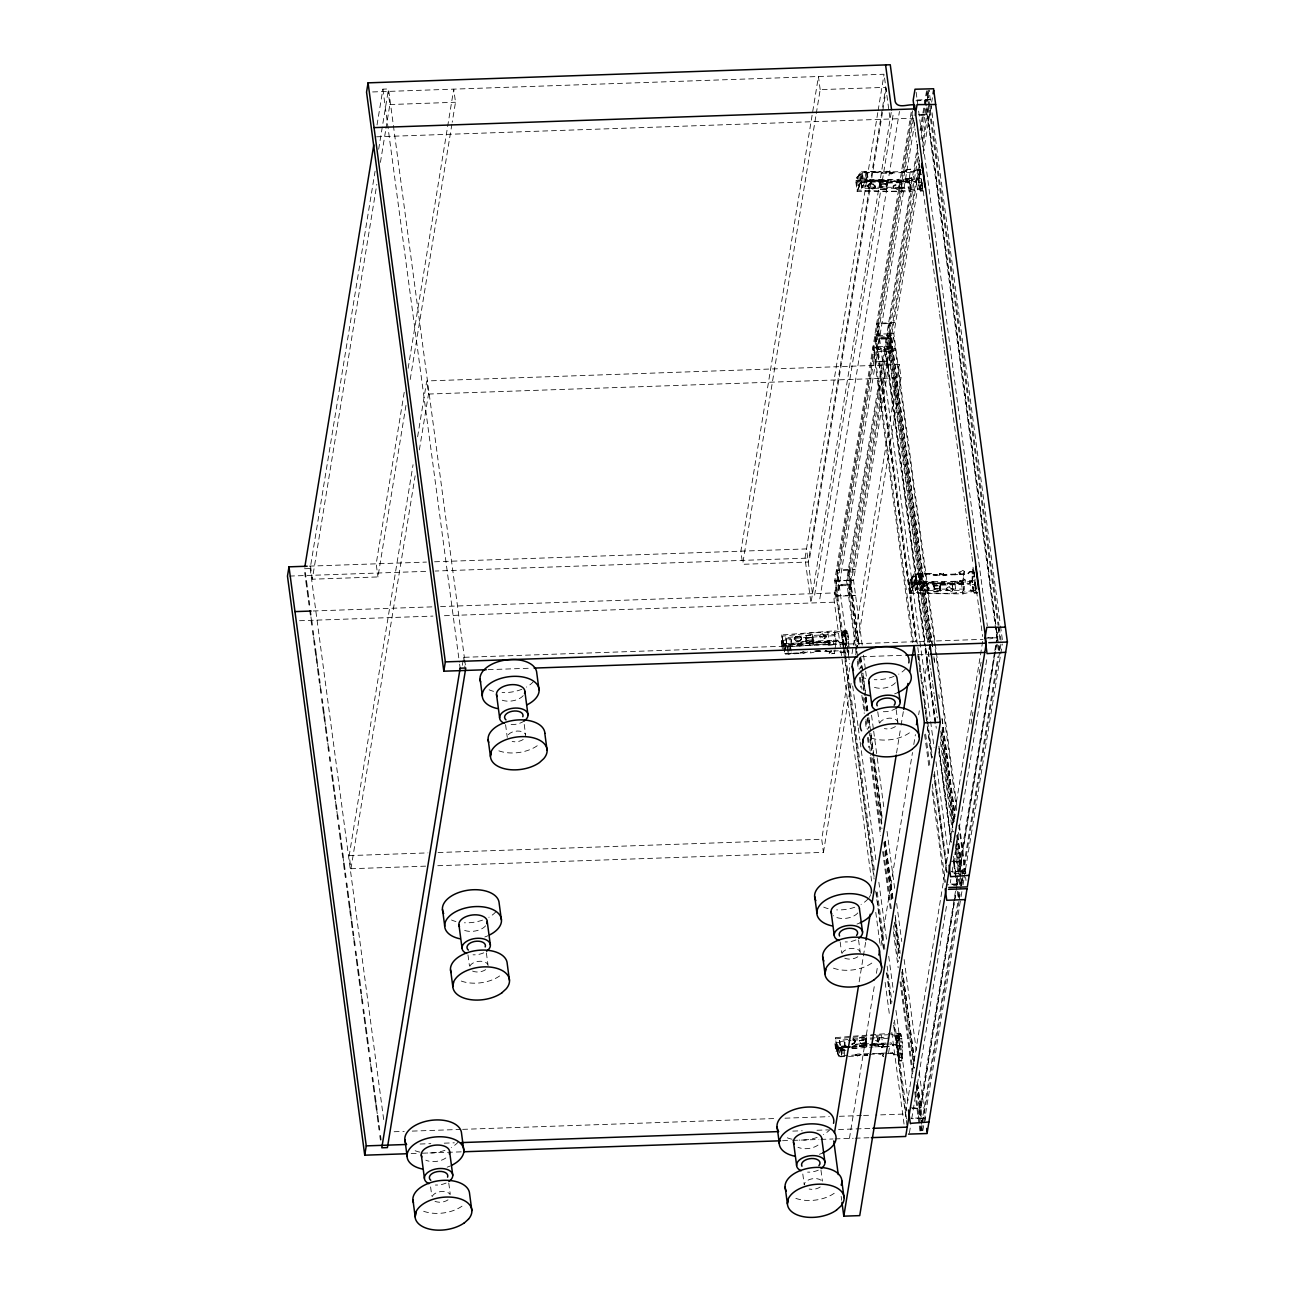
<?xml version="1.0" encoding="UTF-8"?>
<svg xmlns="http://www.w3.org/2000/svg" width="1295" height="1295" viewBox="0 0 1295 1295"><rect width="100%" height="100%" fill="white"/><g stroke="black" fill="none" stroke-linecap="round" stroke-linejoin="round"><path stroke-width="0.75" stroke-dasharray="5 3.75" d="M856.853 177.269L863.49 172.025L867.213 172.364L866.404 178.046L867.472 185.994L858.148 185.752L856.853 177.269L857.808 178.354M857.905 185.201L859.945 184.262C861.191 179.131 872.911 176.573 867.472 185.994M910.514 579.383L917.151 574.138L920.874 574.478L920.065 580.16L921.117 588.108L911.793 587.865L910.514 579.383L911.47 580.468M911.567 587.315L913.59 586.376C914.853 581.245 926.572 578.687 921.117 588.108M923.286 190.964L920.518 191.061L918.932 185.881L919.175 163.559M902.388 1049.743L901.741 1060.945L898.973 1061.042L899.556 1042.07L898.746 1036.081L897.03 1033.815L895.897 1038.056L898.681 1037.959L899.798 1033.718L900.98 1034.203L902.146 1042.572M974.164 593.175L977.531 592.802L974.164 593.175L973.047 590.633L971.978 576.809L972.82 565.672M848.468 653.991L848.694 650.673M848.63 654.72L848.872 651.094L846.104 651.191L845.473 657.86M902.291 1053.353L901.611 1059.957M846.8 630.746L843.433 631.134L842.3 635.376L845.068 635.278L846.8 630.746L848.371 635.942L848.792 647.047M845.214 636.266L846.784 632.073L848.549 639.876M898.811 1038.962L900.397 1034.77L901.838 1039.513M974.763 592.9L975.896 588.658L975.054 582.459L973.613 591.297L963.011 593.887L910.773 593.434L909.365 582.847L913.962 574.025L928.968 573.507L932.74 574.834L967.77 573.62L969.631 571.484L974.018 571.856L969.728 572.147L967.851 574.284L932.821 575.498L928.968 573.507M377.039 124.968L382.899 89.145L388.516 88.95L464.436 657.973M383.676 1119.544L310.169 568.554L375.081 171.183M378.658 149.249L388.516 88.95M405.966 405.416L377.946 576.939L312.322 579.205L376.829 184.311M380.422 162.377L385.635 130.471M385.959 128.464L389.86 104.539L388.111 91.411M404.218 392.288L376.197 563.811L377.946 576.939M408.119 368.363L453.736 89.145L455.5 102.256L452.23 122.199M410.207 379.484L451.906 124.207M425.666 866.145L350.945 868.735L349.197 855.606L413.056 464.695M417.621 436.771L426.751 380.94L899.248 364.559L901.012 377.687L856.691 648.924M350.945 868.735L415.145 475.832M419.37 449.899L428.499 394.052L426.751 380.94M462.315 665.306L463.626 657.326L983.002 639.341M816.271 113.555L820.188 89.63L885.812 87.348L808.258 562.03L742.634 564.312L815.947 115.563M791.115 651.045L790.322 645.088L791.213 639.584L781.711 640.475L782.326 649.103M877.783 112.649L804.988 558.226L810.961 603.001L891.672 109.686M878.107 110.658L883.951 74.851M794.126 639.002L795.697 636.492L799.468 636.088L801.67 638.208L800.1 640.685L796.312 641.106L794.126 639.002L795.745 636.201L799.484 636.072L801.654 638.305L801.184 640.539L796.231 641.689L795.616 637.027L799.387 636.606L801.589 638.71L799.339 636.946L795.065 637.528M867.763 186.901L868.152 185.153L871.163 183.939L875.21 186.755L873.057 184.376L871.146 184.1L868.087 185.557L868.443 188.212L871.859 189.442L874.886 188.066L874.692 184.457L871.292 183.226L868.913 184.1L869.414 187.856L871.972 188.746L874.967 187.548M882.478 112.487L809.683 558.064L435.055 571.046M882.801 110.496L886.379 88.627M805.587 638.338L812.111 637.399L812.726 643.275L806.299 643.631L805.587 638.338L812.111 637.399M806.04 635.586L812.564 634.582L813.179 640.491L806.753 640.879L806.04 635.586L812.564 634.582M880.26 189.572L886.719 188.973L886.023 183.68L879.645 183.744L880.26 189.572L886.622 189.588L886.023 183.68M886.476 180.895L887.091 186.771L880.713 186.868L880.098 180.992L886.476 180.895L887.188 186.189L880.81 186.286M806.299 643.631L812.823 642.692M806.753 640.879L806.137 635.036M814.62 595.117L893.599 111.758M886.233 171.296L886.12 173.141L886.233 171.296L889.924 171.183L889.73 173.595C892.417 175.392 893.469 170.924 892.967 173.481M813.05 644.23L813.244 641.818L813.05 644.23L809.359 644.36L809.456 642.53L802.431 644.101L787.166 644.635L802.528 644.764L809.456 642.53M887.269 181.737L887.383 179.908L891.073 179.778L887.463 180.572L887.269 181.737L880.697 180.636L865.416 181.154L861.677 188.309L910.239 188.228L911.745 177.787L906.241 178.516L911.842 178.451M814.118 652.178L810.508 652.955L810.686 651.79M819.816 598.824L899.442 111.467M889.73 173.595L889.924 171.183M891.073 179.778L890.879 182.19L894.117 180.831L907.649 180.361L909.349 191.773L857.112 191.32L855.704 180.733L860.301 171.911L879.451 171.361L882.915 172.575L864.267 172.559L860.835 179.131M816.4 642.288L830.014 642.482L816.481 642.951M892.919 187.694L893.34 185.638L895.978 184.424L898.94 185.525L899.394 187.467L898.034 189.539L894.796 189.653L893.194 186.529L895.849 185.266L899.394 187.467L910.239 186.966L911.745 177.787M819.751 636.897L820.172 634.841L822.811 633.579L825.773 634.647L825.951 637.771L823.296 639.066L820.334 638.047L819.897 636.007L823.442 638.208L826.08 636.962M894.117 180.831L894.019 181.429M911.227 112.212L874.951 334.207L916.002 641.867M826.356 635.78L826.226 636.59L822.681 634.437L820.026 635.732M874.319 870.03L835.744 581.002L875.598 337.089L886.379 336.716L927.074 641.77M912.57 110.803L876.051 334.353L927.43 719.502M912.862 114.964L833.883 598.339L872.053 884.339M913.363 118.832L834.401 602.191L441.028 615.821M858.957 644.942L850.944 584.854L887.577 361.499L874.934 362.131L876.764 351.269L895.266 350.605L889.276 351.35L887.561 361.71L925.326 646.14M905.302 170.681L906.662 170.81L906.581 172.429M827.991 644.408L828.832 645.331L833.3 644.797L827.991 644.408L829.852 643.437L829.917 641.818M875.841 360.852L839.209 585.032L849.73 663.914M914.739 122.717L879.515 338.383L930.377 719.648M829.852 643.437L830.014 642.482M875.938 361.629L877.557 351.754L888.338 351.382L886.719 361.256L875.744 361.402M831.001 652.033L831.066 650.414L831.001 652.033L829.124 653.068L834.449 653.408L830.111 653.926L829.14 653.02M906.451 179.293L907.795 179.422L907.73 181.025L894.214 181.494M910.239 186.966L909.187 179.034L910.595 169.192L905.092 169.904L910.595 169.192M833.3 644.797L834.822 634.372L804.875 635.796L785.741 637.658L787.182 647.71L782.633 639.892L783.685 647.824M834.967 649.07L835.874 643.55M834.449 653.408L834.967 650.284M855.169 645.363L846.525 580.629L886.379 336.716M917.815 144.295L886.832 333.98L928.062 643.032M920.097 130.358L926.67 90.067L998.105 625.404M856.643 649.345L847.464 580.597L887.318 336.684L893.404 336.473L853.567 580.387L862.195 645.12M917.783 150.236L887.771 333.948L929.001 643M921.036 130.326L927.608 90.019L999.044 625.372M918.009 157.407L889.163 333.9L930.263 641.899M920.923 139.552L926.751 103.859M927.074 101.884L929.017 89.97L1000.274 623.996M886.622 360.479L849.989 584.66L858.116 645.509M919.353 160.175L890.296 338.011L931.008 643.178M922.607 140.265L926.912 113.83L996.859 638.047L989.59 638.84M928.305 106.708L927.026 114.591L918.042 114.899M919.547 164.918L891.235 338.205L932.659 648.617M922.623 146.902L929.292 106.417M909.349 191.773L919.968 189.183L918.543 178.597L920 169.758M807.578 651.903L803.677 653.376L784.883 654.137L781.711 634.955L834.692 630.843L844.567 632.721L843.126 641.575L844.437 648.617M918.738 178.678L920.146 170.017L916.067 170.034L914.205 172.17L879.175 173.384L875.404 172.057L860.398 172.575L856.092 180.831L857.322 190.09C878.156 190.462 899.75 193.424 919.968 187.937L921.376 179.277M956.746 805.004L893.858 333.738L920.745 169.143M923.222 154.008L932.416 97.74M845.797 643.243L844.389 651.903L840.277 652.162L839.079 650.139M919.968 189.183L921.409 180.345M845.117 648.617L845.991 643.307L844.567 632.721M437.775 865.724L823.458 852.369L821.71 839.241L849.73 667.718M852.013 653.765L899.248 364.559M823.458 852.369L851.479 680.846M855.72 654.914L856.367 650.932M846.444 1045.907L837.072 1046.231C834.854 1050.892 839.435 1059.537 844.842 1055.911L843.919 1047.768L844.826 1042.281L836.23 1042.572L834.87 1043.851L836.635 1044.563M921.425 589.015L921.813 587.266L924.824 586.052L928.191 587.509L928.547 590.18L925.504 591.556L922.105 590.326L921.749 587.671L924.792 586.214L928.871 588.756M859.168 981.82L865.675 942.032M896.545 753.059L900.77 727.207M901.093 725.216L903.376 711.295M928.936 588.351L926.848 585.631L922.574 586.214L926.799 585.955L928.936 588.351L927.414 590.585L923.723 590.423L928.693 589.225M855.25 1041.002L853.081 1038.752L855.25 1041.002L854.781 1043.22L851.738 1044.677M933.306 585.858L939.668 585.793L933.306 585.858L933.922 591.685L936.334 591.783L940.283 591.702L939.668 585.793M933.663 583.689L940.121 583.009L940.737 588.885L934.359 588.982L933.663 583.689L940.121 583.009M859.297 1040.452L865.707 1040.095L859.297 1040.452L859.896 1046.328L866.323 1045.971L865.707 1040.095M859.734 1037.732L866.177 1037.279L859.734 1037.732L860.349 1043.56L866.873 1042.572L860.349 1043.56M859.896 1046.328L866.42 1045.389M933.922 591.685L940.38 591.087M934.359 588.982L933.744 583.106M939.879 573.41L939.781 575.255L939.879 573.41L943.586 573.28L943.375 575.708L946.71 575.012M866.663 1046.91L866.857 1044.498L866.663 1046.91L862.956 1047.04L863.053 1045.211L852.223 1046.927M862.956 1047.04L863.053 1045.211M849.439 1138.402L874.789 983.245M876.407 973.306L877.702 965.342M880.956 945.463L912.489 752.508M913.784 744.544L915.403 734.605M918.657 714.71L919.304 710.728M922.558 690.85L928.725 653.052M959.886 580.613L961.537 582.183C957.134 581.682 962.832 576.89 965.406 579.901L963.885 590.326L915.338 590.423L919.061 583.268L934.342 582.734L940.931 583.851L941.028 582.022L944.719 581.892L944.524 584.304L944.719 581.892M867.796 1055.522L864.105 1055.652L864.299 1054.486M943.586 573.28L943.375 575.708M946.564 589.808L947.001 587.752L949.64 586.538L952.586 587.639L952.764 590.763L950.109 592.009L947.163 590.957L946.71 588.917L950.255 591.167L952.893 589.953M947.778 582.944L947.762 584.191L947.778 582.944L961.295 582.475L961.457 581.52M953.169 588.788L953.039 589.581L949.494 587.38L946.855 588.642M876.424 1036.275L879.37 1037.327L879.839 1039.27L876.278 1037.117M960.307 572.924L960.243 574.543L960.307 572.924C955.937 572.341 962.622 568.991 964.257 571.305L962.832 581.147L963.885 590.326M885.375 1047.007L881.604 1047.105L883.449 1046.117L883.53 1044.498L869.997 1044.968M883.449 1046.117L883.53 1044.498M961.537 582.183L961.392 583.139L944.444 583.64M964.257 571.305L962.654 581.066L963.901 589.079L915.549 589.193L913.703 576.194M888.564 1052.965L889.39 1047.979M973.613 591.297L972.205 580.71L973.646 571.872M888.289 1033.539L898.18 1035.417L896.723 1044.256L898.503 1054.842L893.955 1055.506L892.676 1052.819L857.646 1054.033L853.405 1055.635L867.472 1054.357M972.383 580.791L973.808 572.131L973.031 567.21M875.728 1035.32L887.917 1034.754L898.163 1036.664L896.755 1045.324L892.644 1045.583L891.348 1042.896L856.319 1044.11L852.175 1046.376L856.416 1044.774L885.408 1043.77M975.038 581.39L973.63 590.051C953.411 595.538 931.801 592.576 910.984 592.203L909.737 582.928L913.962 574.025M898.973 1061.042L898.147 1054.842L899.41 1045.923L898.163 1036.664M982.678 641.333L905.464 1114.008L875.598 1115.044M970.991 724.002L971.962 718.013M972.286 716.022L972.933 712.04M979.117 674.193L980.088 668.22M980.428 666.229L981.076 662.247M909.398 1133.028L910.822 1124.351M911.761 1118.621L946.58 905.496M950.271 882.899L950.838 879.434M952.052 871.972L987.195 656.856M955.5 891.235L918.22 1117.99L911.032 1118.232M994.495 652.534L958.527 871.325L951.339 871.584M994.819 650.543L996.454 640.588M920.874 1107.808L955.823 892.417M956.147 890.426L957.118 884.453L953.379 856.416M961.165 861.143L995.143 651.741M995.466 649.75L997.425 637.804L927.851 114.964L917.151 115.482M954.366 902.453L919.159 1117.957L925.18 1118.184L912.117 1118.734M954.69 900.462L956.001 892.498M958.17 879.192L957.329 884.598M995.321 651.822L959.466 871.292L965.487 871.519M995.645 649.815L999.028 629.095M921.312 1125.711L920.178 1132.656L919.207 1125.323M957.685 903.133L921.878 1122.231L916.358 1082.086M958.624 897.419L959.466 892.206M960.485 885.99L961.618 879.046M962.509 873.591L997.976 656.484M998.914 650.754L1000.339 642.077M922.25 1125.679L921.117 1132.623L920.146 1125.29M922.817 1122.198L958.947 901.11M959.271 899.119L960.404 892.174M963.124 875.549L961.424 885.958L955.985 845.263M963.448 873.558L1000.986 643.777M922.849 1130.584L960.76 898.568M961.084 896.593L962.379 888.661M963.804 879.969L962.832 885.909L961.489 875.922M964.127 877.978L1000.404 655.885M1000.727 653.894L1002.346 643.987M851.09 584.773L838.512 585.324L836.473 569.897L855.169 569.314L849.164 570.188L859.119 645.039M801.589 638.71L800.002 641.235L795.567 641.284M855.267 1040.889L854.862 1042.799L851.77 1044.482M875.371 185.768L874.902 188.002L871.875 189.28L867.844 186.464M899.523 186.674L896.593 189.054L893.064 186.804M929.017 587.881L928.547 590.099L925.536 591.394L921.49 588.577M879.969 1038.477L878.479 1041.358L875.242 1041.52M845.878 1050.229L840.779 1050.391L836.23 1042.572L837.703 1052.495L835.922 1051.783L837.282 1050.52M960.404 573.588C956.034 573.005 962.703 569.654 964.338 571.969M959.983 581.277L965.406 579.901M861.677 188.309L860.447 179.05L864.267 172.559M857.322 190.09L861.628 181.834L876.634 181.316L880.406 182.644L915.435 181.429L917.313 179.309L921.295 179.163M857.112 191.32L861.628 181.834M879.192 179.584L898.325 179.406L899.377 187.354L861.903 187.079L865.335 180.491L880.6 179.973L887.188 181.073M915.338 590.423L914.108 581.164L917.831 574.009L933.112 573.475L936.657 575.352L933.193 574.138L914.043 574.689M914.497 581.245L917.831 574.009M910.984 592.203L915.274 583.948L930.296 583.43L934.051 584.757L969.097 583.543L970.959 581.406L974.941 581.277M910.773 593.434L915.274 583.948M915.549 589.193L918.981 582.604L934.262 582.086L940.931 583.851M783.475 644.052L787.57 646.189L790.322 645.088M791.374 653.02L788.784 654.153L784.673 652.227M843.919 1047.768L841.167 1048.869L837.088 1046.748M882.721 1055.749L883.319 1054.098L882.785 1056.267L883.724 1056.623L882.785 1056.267M997.636 637.69L985.139 638.225M957.329 884.339L946.596 884.825M875.404 172.057L914.108 171.507L915.986 169.37L919.968 169.24M861.709 182.498L876.731 181.98L880.487 183.307L915.533 182.093L917.394 179.956L921.376 179.827M915.371 584.612L930.377 584.094L934.148 585.421L969.178 584.207L971.056 582.07L975.038 581.941M781.711 634.955L783.459 643.55L798.481 643.032L802.722 641.43L837.752 640.216L838.95 642.239L843.498 641.559M815.818 651.612L839.16 650.802L840.358 652.826L844.907 652.146L845.36 658.362M897.095 1044.256L892.546 1044.919L891.348 1042.896M801.346 639.584L798.27 641.106L794.191 638.564M965.471 871.551L952.424 872.085M829.771 642.773L828.347 643L828.088 645.072M830.921 651.369L829.496 651.595L829.172 653.587M883.368 1045.454L881.49 1046.489L881.685 1047.768L882.478 1047.364M875.048 187.111L871.988 188.568L869.414 187.856M879.694 1039.642L875.371 1040.646M790.177 645.282L790.97 651.239M868.913 184.1L873.138 183.858L875.29 186.237M828.331 651.482L825.174 650.624L828.331 651.482L828.751 650.495M873.898 1045.502L883.611 1045.162M881.846 1053.499L880.114 1054.227L878.771 1053.304L881.927 1054.162M920.518 191.061L922.153 187.208L921.813 183.437M798.562 643.696L802.819 642.093L837.849 640.879L839.031 642.903L843.013 642.757L844.567 633.967C824.089 629.726 802.657 634.55 781.921 636.169L783.556 644.214L798.481 643.032M784.786 653.473L799.808 652.955L804.049 651.353M802.722 652.55L799.808 652.955M787.295 648.536L788.396 653.894L803.58 652.712L807.481 651.239M850.864 1047.639L863.15 1045.874M850.168 1046.651L836.748 1048.124L838.399 1056.153L861.175 1054.583L857.274 1056.056L838.48 1056.817L835.324 1037.635L886.411 1033.637M972.205 580.71L961.392 583.446L909.737 582.928M901.951 171.62L900.689 172.64L904.282 172.51L903.764 171.571L902.032 172.284M955.597 573.734L954.35 574.737L957.928 574.624L957.426 573.669L955.694 574.397M874.983 334.175L893.858 333.738M834.676 580.824L853.389 580.192M878.949 338.626L877.039 349.569L895.671 348.922L889.73 348.614L891.397 338.254L878.819 338.659L876.731 323.345L895.412 322.584L889.471 323.523L932.821 648.714M835.518 1038.849L873.817 1035.433M852.078 1046.441L873.138 1044.806M806.834 640.345L813.276 639.876M836.732 1048.222L849.989 1046.813M851.883 1046.619L868.929 1045.13M785.935 638.888L834.806 635.618M840.584 1049.614L844.405 1049.241L840.601 1049.517L841.993 1056.591L839.338 1040.354L850.815 1039.237M852.725 1039.043L888.419 1037.052M839.548 1041.569L850.961 1040.468M852.855 1040.29L873.753 1038.898M852.013 1048.416L859.637 1047.671M852.061 1048.497L873.073 1047.024M842.009 632.818L843.417 643.405L835.55 641.316L783.151 645.428L836.101 641.43L834.692 630.843M875.048 1044.693L889.147 1044.013M874.805 1046.829L889.649 1046.328M870.823 1045.049L885.926 1044.304M372.62 91.945L884.064 74.236M389.86 104.539L455.5 102.256M917.022 99.974L931.85 99.505L925.909 100.443L926.637 105.882M915.986 100.783L924.97 100.476L926.831 114.365L917.847 114.688M376.57 136.801L913.477 118.201M886.314 171.96L890.021 171.83M918.43 170.73L921.198 170.632M905.092 169.904L905.545 171.523L906.662 170.81M889.633 172.931L892.87 172.818M918.333 174.695L921.101 174.598M866.404 178.046L861.305 178.224L858.876 186.286L857.63 176.573M909.187 179.034L898.147 179.325L899.377 188.601M915.97 178.775L921.15 178.613M906.241 178.516L906.694 180.118L907.795 179.422M856.092 180.831L907.73 181.332L915.986 178.694L917.394 189.28M918.592 182.53L921.36 182.433L922.704 190.203L919.936 190.3M918.932 185.881L921.7 185.784M919.385 188.536L922.169 188.439M891.705 346.882L885.618 347.092L925.504 646.092M428.499 394.052L901.012 377.687M309.214 566.142L426.46 562.079M434.553 561.787L806.51 548.902L812.483 593.693M304.535 568.748L310.169 568.554M289.497 576.081L426.961 571.322M972.076 572.843L974.86 572.746M939.976 574.073L943.667 573.944M835.744 581.002L846.525 580.629M847.464 580.597L853.567 580.387M971.978 576.809L974.763 576.712M920.065 580.16L914.966 580.338L912.522 588.399L911.275 578.687M932.837 581.698L962.832 581.147L951.793 581.439L953.023 590.714M969.631 580.888L974.811 580.727L976.948 593.078M944.816 582.556L941.028 582.022M972.237 584.644L975.022 584.547M972.577 587.995L975.362 587.898M313.18 610.981L432.465 606.853M440.559 606.578L835.922 592.867L843.401 648.908M973.047 590.633L975.815 590.552M973.581 592.414L976.349 592.317M299.517 620.726L432.935 616.096M843.433 631.134L846.202 631.037M844.016 630.843L847.383 631.523M842.867 632.446L845.651 632.348M844.599 631.62L845.149 633.384L847.917 633.287M842.381 634.696L845.166 634.599M845.149 633.384L845.603 636.039L848.371 635.942M845.603 636.039L845.943 639.374L848.727 639.293M813.341 642.466L816.578 642.369M812.969 643.566L809.359 644.36M987.777 637.593L996.761 637.286L998.38 627.411L1000.08 640.248M843.045 643.34L848.921 643.097L848.986 647.128M815.64 650.948L821.435 650.754M814.49 651.077L821.354 650.754M488.215 669.661L530.61 668.188M861.483 656.727L904.023 655.254M918.074 654.768L928.24 654.412M349.197 855.606L427.949 852.887M438.05 852.531L821.71 839.241M950.449 861.256L961.149 860.997M952.942 861.709L960.129 861.466M960.323 861.677L953.476 861.92L955.661 877.929M953.978 873.672L965.18 873.364L959.012 874.028M951.08 884.113L956.471 883.935L958.073 874.06L955.143 852.045M953.557 885.359L956.471 885.262L955.937 879.936M897.629 1033.539L900.397 1033.442M897.03 1033.815L899.798 1033.718M898.212 1034.3L900.98 1034.203M896.48 1035.126L899.248 1035.029M898.746 1036.081L901.53 1035.984M895.994 1037.392L898.762 1037.295M888.419 1038.299L877.557 1038.687L878.609 1046.619L889.471 1046.247M899.199 1038.719L901.984 1038.622M899.556 1042.07L902.324 1041.973L902.34 1046.052M846.412 1046.57L837.153 1046.894L835.324 1037.635M862.875 1046.392L866.565 1046.263M850.313 1046.991L840.763 1047.331L849.115 1047.704M896.642 1046.02L899.41 1045.923M899.75 1045.891L902.534 1045.793L902.583 1049.824L899.815 1049.921M899.588 1046.004L889.714 1044.126M869.414 1054.292L892.773 1053.482M867.715 1054.858L864.105 1055.652M899.701 1053.871L902.485 1053.774M892.676 1052.819L893.874 1054.858L897.985 1054.583L895.622 1035.498M899.458 1057.497L902.226 1057.416M899.07 1060.556L901.854 1060.459M910.158 1107.905L920.842 1107.646M912.651 1108.358L919.838 1108.115M912.845 1108.585L920.033 1108.342M394.133 1131.733L404.202 1131.377M412.263 1131.102L460.615 1129.418M462.639 1129.353L776.935 1118.459M784.997 1118.184L829.318 1116.646M839.387 1116.306L861.547 1115.529M863.571 1115.464L871.616 1115.189M420.066 1144.019L430.846 1143.647M444.234 1143.177L454.318 1142.821M792.783 1131.102L802.252 1130.778M816.967 1130.26L828.492 1129.871M838.577 1129.515L871.357 1128.382M411.162 1153.586L419.24 1153.311M421.263 1153.23L461.619 1151.838M782.568 1140.717L790.63 1140.442M792.653 1140.377L818.893 1139.47M820.917 1139.39L833.025 1138.969M835.048 1138.904L853.211 1138.273M855.218 1138.208L869.35 1137.722M907.941 181.187L855.704 180.733M885.926 184.295L879.564 184.279M961.602 583.3L909.365 582.847M886.379 181.478L880.001 181.575L880.713 186.868M934.456 588.399L940.834 588.302M860.447 179.05L879.467 179.665M914.108 581.164L933.128 581.779M946.904 872.28L933.905 776.045M781.273 641.154L783.038 641.867L784.543 652M891.624 346.267L872.911 346.801L912.344 642.482M838.658 585.291L836.732 596.218L855.331 595.587L849.423 595.263L850.944 584.854M956.665 810.492L893.388 335.34L874.837 335.793L834.66 580.856L874.109 876.505M957.118 884.453L953.557 856.351M852.984 1039.302L855.105 1041.876L852.936 1039.626M906.451 1118.88L893.615 1022.694M785.741 637.658L787.247 645.298M839.338 1040.354L840.86 1047.979M921.846 184.91L922.671 188.649L921.376 178.985M975.912 589.435L975.184 583.964M1000.533 626.003L1002.411 640.005M999.319 627.379L1001.019 640.216M926.88 107.695L999.319 650.64M997.571 644.554L998.364 650.511M916.148 92.269L917.847 105.105M918.657 111.111L987.324 625.776M913.736 120.192L915.079 130.196M915.338 132.203L916.682 142.207M916.941 144.214L918.284 154.218M918.543 156.209L919.353 162.215M920.356 169.742L921.069 175.035M922.024 182.223L937.774 300.294M938.033 302.285L939.377 312.289M939.636 314.296L940.979 324.3M941.238 326.308L942.582 336.311M942.841 338.303L944.184 348.306M944.444 350.314L945.787 360.318M946.046 362.325L947.373 372.329M947.649 374.32L963.674 494.382M963.933 496.39L965.277 506.394M965.536 508.385L966.879 518.389M967.138 520.396L968.466 530.4M968.741 532.407L970.068 542.411M970.344 544.402L971.671 554.406M971.946 556.413L972.739 562.418M973.808 570.415L975.151 580.419M975.41 582.426L982.63 636.46M920.146 170.017L921.133 177.431M973.808 572.131L974.536 577.683M969.647 580.808L971.056 591.394M909.009 178.953L910.239 188.228M961.295 582.475L963.011 593.887M901.288 181.559L902.518 190.818M954.933 583.673L956.163 592.932M951.971 581.52L953.039 589.468M884.566 77.975L890.037 119.01M940.024 583.592L940.737 588.885M939.571 586.408L940.283 591.702M959.417 825.028L966.038 874.756M958.769 825.287L966.005 880.487M933.889 656.727L934.699 662.732M942.161 718.757L954.998 814.927M957.653 834.903L962.881 873.736M933.986 658.621L934.521 662.635M938.794 694.67L939.328 698.669M941.999 718.709L955.095 816.821M957.507 834.854L960.971 860.884M942.242 727.288L954.787 821.402M956.665 835.421L962.185 875.582M942.015 729.911L954.285 821.92M956.681 839.921L961.23 873.915M867.213 172.364L868.362 180.507M920.874 574.478L922.024 582.604M929.551 642.644L888.726 336.635L848.872 580.548L857.678 646.545M941.562 732.646L953.573 822.649M956.503 844.648L961.845 884.663M866.209 171.733L867.261 179.665M919.855 573.847L920.923 581.779M940.753 731.108L953.314 825.239M940.575 735.851L953.411 831.973M955.014 844L960.971 888.71M865.044 171.604L866.112 179.536M918.705 573.717L919.758 581.649M928.418 651.773L929.211 657.779M929.486 659.786L930.83 669.806M931.089 671.797L932.432 681.817M932.691 683.825L934.035 693.829M934.294 695.836L935.637 705.84M935.896 707.847L937.24 717.867M940.445 741.889L952.472 832.005M958.818 879.564L960.032 888.742M862.341 172.575L863.393 180.523M925.763 648.083L935.913 724.18M938.859 746.211L951.679 842.333M958.3 891.866L959.028 897.306M925.601 648.147L936.285 728.259M938.956 748.283L951.517 842.397M935.087 723.727L884.679 347.125L873.898 347.497L913.347 641.996M938.826 751.764L950.854 841.88M957.28 891.203L958.332 899.151M861.353 173.271L862.405 181.219M914.998 575.385L916.067 583.317M860.042 174.08L861.903 187.079M858.876 176.314L859.945 184.262M912.538 578.428L913.59 586.376M930.652 721.655L934.132 747.684M935.994 761.703L948.555 855.833M927.706 721.509L932.513 757.559M934.391 771.577L946.936 865.691M875.598 337.089L916.293 642.142M917.896 654.153L918.705 660.159M918.964 662.166L920.308 672.17M920.583 674.177L921.651 682.19M922.72 690.203L923.513 696.208M923.788 698.215L925.116 708.219M925.391 710.227L931.801 758.287M933.938 774.313L947.033 872.442M917.88 655.885L918.414 659.9M919.482 667.912L920.017 671.911M921.085 679.924L921.619 683.922M922.688 691.935L923.222 695.933M924.29 703.946L925.617 713.966M925.893 715.973L926.961 723.97M927.236 725.977L931.769 760.019M925.65 734.103L930.182 768.162M932.319 784.171L945.415 882.3M924.63 734.605L929.179 768.647M932.125 790.678L944.67 884.809M820.188 89.63L818.44 76.502L740.886 551.184L742.634 564.312M896.189 709.725L897.888 722.497M877.767 711.764L879.24 722.707M863.538 655.14L865.4 669.159M865.675 671.15L866.744 679.163M871.551 715.212L873.413 729.231M873.688 731.238L877.168 757.267M877.314 758.401L884.113 809.343M887.043 831.358L894.926 890.393M896.674 903.457L901.741 941.514M904.153 959.53L916.277 1050.407M919.207 1072.406L925.617 1120.402M860.706 657.002L862.599 671.069M865.805 695.107L862.842 673.028L865.627 695.01M866.047 697.05L868.476 715.131M870.612 731.157L868.735 717.074L869.916 727.045M870.871 733.099L882.364 819.266M885.294 841.248L893.064 899.377M895.185 915.338L900.009 951.436M902.388 969.405L914.707 1061.592M917.621 1083.559L922.574 1120.385M860.56 656.953L862.421 670.972M865.902 697.001L868.314 715.034M870.985 735.058L882.203 819.168M885.132 841.2L892.886 899.264M895.298 917.297L900.106 953.347M902.243 969.356L914.529 1061.479M917.475 1083.51L920.68 1107.549M859.718 657.52L861.062 667.54M862.13 675.553L864.801 695.577M865.06 697.584L867.472 715.601M867.731 717.608L869.074 727.612M870.143 735.625L872.814 755.649M873.073 757.656L882.17 825.741M884.307 841.766L892.045 899.847M894.991 921.878L899.798 957.928M901.676 971.946L914.497 1068.067M859.281 658.556L860.608 668.56M860.884 670.551L863.555 690.559M864.623 698.555L866.226 710.55M867.294 718.547L868.621 728.551M868.88 730.558L871.551 750.55M872.62 758.562L881.96 828.557M883.837 842.559L891.834 902.566M894.505 922.558L899.313 958.559M901.708 976.559L914.254 1070.576M916.132 1084.562L922.267 1130.567M856.901 651.336L857.711 657.342M857.97 659.349L859.313 669.369M860.382 677.382L861.984 689.393M863.053 697.406L864.914 711.424M865.999 719.437L867.326 729.441M868.395 737.454L870.807 755.471M871.066 757.478L880.681 829.577M883.627 851.608L891.381 909.673M893.518 925.698L898.325 961.748M900.996 981.772L913.024 1071.888M915.694 1091.912L919.903 1123.445M855.428 647.37L856.238 653.376M857.306 661.389L858.375 669.402M859.443 677.414L860.77 687.418M861.855 695.431L864.251 713.448M865.319 721.461L866.387 729.473M867.456 737.486L868.799 747.506M870.127 757.51L880.551 835.615M882.688 851.641L890.442 909.705M893.372 931.736L898.18 967.786M900.057 981.804L912.878 1077.926M914.756 1091.944L918.964 1123.477M852.677 685.945L858.018 725.993M858.294 728L859.896 740.012M860.155 742.019L875.922 860.171M878.868 882.203L886.606 940.267M888.742 956.293L893.566 992.342M895.962 1010.359L907.989 1100.475M845.068 635.278L846.477 645.816M846.736 647.727L847.497 653.457M898.18 1035.417L901.741 1060.945M877.249 892.061L885.003 950.141M887.14 966.151L891.947 1002.2M894.359 1020.233L906.37 1110.349M842.932 642.093L844.34 652.68M876.246 892.53L883.999 950.611M886.929 972.642L891.478 1006.684M843.66 650.899L844.729 658.912M845.004 660.903L874.109 879.014M875.711 891.025L883.708 951.048M886.654 973.063L891.187 1007.073M893.599 1025.09L906.937 1125.145M875.776 912.344L880.05 944.363M885.132 982.387L889.665 1016.397M891.802 1032.406L904.088 1124.448M834.32 632.057L836.052 643.631L787.004 646.82L825.19 644.003L823.96 634.744M827.861 632.284L829.091 641.543M881.458 1034.964L882.704 1044.239M877.557 1037.441L878.787 1046.7M858.569 939.943L860.269 952.715M812.467 635.197L813.179 640.491M866.177 1037.279L866.776 1043.187M812.014 637.982L812.726 643.275M865.61 1040.678L866.323 1045.971M805.684 637.755L806.429 643.291M840.164 941.983L841.62 952.926M791.213 639.584L792.281 647.532M844.826 1042.281L845.619 1048.238M788.946 645.995L789.999 653.943M842.543 1048.691L843.595 1056.623M787.716 646.205L788.784 654.153M841.329 1048.901L842.381 1056.833M785.304 645.412L786.373 653.36M838.917 1048.108L839.969 1056.04M784.527 644.78L785.32 650.737M838.14 1047.461L839.192 1055.409M781.856 641.705L782.908 649.637M835.453 1044.385L836.521 1052.333M781.306 641.057L782.358 648.989M834.903 1043.738L835.922 1051.783M841.151 1196.37L841.685 1200.319M820.965 1170.162L822.422 1181.105M802.803 1174.015L804.26 1184.957A9.292 5.293 -7.6 0 1 811.916 1178.838A9.292 5.293 -7.6 0 1 822.293 1181.574M524.232 724.455L525.689 735.398A9.292 5.293 -7.6 0 0 517.369 731.044A9.292 5.293 -7.6 0 0 507.494 736.029M505.584 724.666L507.284 737.438M464.711 659.981L465.504 665.986M463.626 657.326L465.132 668.576M382.899 89.145L459.353 662.166M459.612 664.173L460.146 668.188M486.37 952.829L488.085 965.601M467.964 954.868L469.438 965.811M448.766 1183.047L450.223 1193.99M430.604 1186.916L431.818 1196.03M310.557 566.093L312.322 579.205M310.946 616.841L311.48 620.839M313.633 636.865L314.167 640.879M316.029 654.898L316.563 658.912M317.097 662.91L317.631 666.925M320.043 684.958L320.577 688.972M323.782 713.011L324.317 717.009M324.851 721.024L325.385 725.038M327.797 743.055L328.331 747.069M335.551 801.168L336.085 805.182M336.878 811.188L337.412 815.186M343.029 857.274L343.563 861.272M349.715 907.358L350.249 911.372M350.783 915.371L351.317 919.385M353.729 937.418L354.263 941.416M361.483 995.515L362.017 999.53M370.564 1063.648L371.098 1067.647M375.647 1101.705L376.181 1105.72M376.715 1109.718L377.25 1113.732M845.943 639.374L846.202 647.225M485.625 969.664A9.292 5.293 -7.6 0 1 472.61 971.088M469.875 966.232A9.292 5.293 -7.6 0 1 478.535 961.343A9.292 5.293 -7.6 0 1 487.697 964.257M485.609 925.828A14.294 8.142 -7.6 0 1 463.416 929.972M495.904 911.712A28.587 16.268 -7.6 0 1 488.846 917.297M482.566 920.114A28.587 16.268 -7.6 0 1 464.468 922.785M455.953 921.538A28.587 16.268 -7.6 0 1 451.518 920M499.627 975.961A28.587 16.268 -7.6 0 1 459.563 980.364M483.699 952.829A14.294 8.142 -7.6 0 1 473.031 954.82M488.085 935.654A28.587 16.268 -7.6 0 1 484.816 936.965M857.808 956.762A9.292 5.293 -7.6 0 1 844.793 958.203M842.074 953.347A9.292 5.293 -7.6 0 1 850.734 948.442A9.292 5.293 -7.6 0 1 859.896 951.372M857.808 912.943A14.294 8.142 -7.6 0 1 833.235 915.646M870.709 894.57A28.587 16.268 -7.6 0 1 869.155 897.435M868.087 898.827A28.587 16.268 -7.6 0 1 861.045 904.412M854.765 907.228A28.587 16.268 -7.6 0 1 836.667 909.899M828.136 908.653A28.587 16.268 -7.6 0 1 823.717 907.115M871.81 963.059A28.587 16.268 -7.6 0 1 831.762 967.478M855.898 939.943A14.294 8.142 -7.6 0 1 845.214 941.934M860.269 922.768A28.587 16.268 -7.6 0 1 856.999 924.063M523.229 739.445A9.292 5.293 -7.6 0 1 512.172 741.501M523.212 695.625A14.294 8.142 -7.6 0 1 501.035 699.769M533.508 681.51A28.587 16.268 -7.6 0 1 526.466 687.078M521.853 689.28A28.587 16.268 -7.6 0 1 502.088 692.582M493.557 691.336A28.587 16.268 -7.6 0 1 489.122 689.798M537.231 745.742A28.587 16.268 -7.6 0 1 497.183 750.161M524.184 721.007A14.294 8.142 -7.6 0 1 510.635 724.617M448.005 1199.866A9.292 5.293 -7.6 0 1 434.99 1201.307M432.271 1196.45A9.292 5.293 -7.6 0 1 440.931 1191.546A9.292 5.293 -7.6 0 1 450.093 1194.476M445.836 1157.973A14.294 8.142 -7.6 0 1 425.812 1160.19M458.284 1141.931A28.587 16.268 -7.6 0 1 451.243 1147.516M444.946 1150.332A28.587 16.268 -7.6 0 1 426.864 1153.003M419.936 1152.145A28.587 16.268 -7.6 0 1 413.898 1150.219M462.007 1206.163A28.587 16.268 -7.6 0 1 421.96 1210.582M446.095 1183.047A14.294 8.142 -7.6 0 1 435.411 1185.038M450.466 1165.872A28.587 16.268 -7.6 0 1 447.196 1167.167M820.204 1186.981A9.292 5.293 -7.6 0 1 809.148 1189.037M818.019 1145.088A14.294 8.142 -7.6 0 1 797.995 1147.289M830.483 1129.03A28.587 16.268 -7.6 0 1 823.442 1134.614M817.145 1137.431A28.587 16.268 -7.6 0 1 799.047 1140.102M792.135 1139.244A28.587 16.268 -7.6 0 1 786.097 1137.318M834.207 1193.278A28.587 16.268 -7.6 0 1 794.159 1197.681M818.294 1170.162A14.294 8.142 -7.6 0 1 807.611 1172.137M822.665 1152.971A28.587 16.268 -7.6 0 1 819.395 1154.282M895.428 726.544A9.292 5.293 -7.6 0 1 884.372 728.616M879.677 723.128A9.292 5.293 -7.6 0 1 889.568 718.142A9.292 5.293 -7.6 0 1 897.904 722.497M895.412 682.724A14.294 8.142 -7.6 0 1 873.219 686.868M905.707 668.609A28.587 16.268 -7.6 0 1 898.665 674.193M894.036 676.378A28.587 16.268 -7.6 0 1 874.271 679.681M865.756 678.434A28.587 16.268 -7.6 0 1 861.321 676.897M909.43 732.841A28.587 16.268 -7.6 0 1 869.382 737.26M896.383 708.122A14.294 8.142 -7.6 0 1 882.834 711.716M897.888 692.55A28.587 16.268 -7.6 0 1 894.618 693.845M839.322 585.809L837.703 595.668L848.484 595.295L850.103 585.437L839.322 585.809M879.613 339.144L878.01 349.019L888.791 348.646L890.393 338.772L879.613 339.144M854.943 1042.281L851.851 1043.964L854.927 1042.345M888.532 323.556L877.751 323.928L879.596 337.833L890.377 337.461L888.532 323.556M848.225 570.221L837.444 570.593L839.306 584.482L850.087 584.11L848.225 570.221"/><path stroke-width="1.5" d="M965.439 899.572L946.758 900.284L945.188 888.823M984.977 638.386L986.79 627.298L1005.406 627.168M927.22 1133.53L908.475 1134.112M967.511 886.881L948.782 887.463M921.457 167.006L921.943 163.461L924.921 187.111M921.619 167.735L922.072 164.449M978.583 589.225L975.734 566.562M307.19 566.206L288.995 566.838L287.474 576.145L364.737 1155.189L407.132 1153.732M871.373 1137.641L905.691 1136.46L986.288 643.146L914.48 105.024C908.993 103.568 898.066 109.314 895.217 101.803L890.264 64.75L368.071 82.848L366.55 92.155L443.813 671.198L486.208 669.725M304.859 566.757L373.786 144.862M364.737 1155.189L366.258 1145.881L288.995 566.838M443.813 671.198L445.334 661.891L368.071 82.848M468.499 1219.113A28.587 16.268 -7.6 0 0 453.428 1197.373A28.587 16.268 -7.6 0 0 415.76 1212.476L415.193 1216.814L412.943 1199.963M501.926 992.812A28.506 16.22 -7.6 0 1 471.202 999.74A28.506 16.22 -7.6 0 1 452.845 986.596L453.509 982.274A28.587 16.268 -7.6 0 1 491.048 967.171A28.587 16.268 -7.6 0 1 506.118 988.911L501.861 992.796M490.983 752.055A28.587 16.268 -7.6 0 1 528.651 736.952A28.587 16.268 -7.6 0 1 543.722 758.692L539.465 762.577A28.506 16.22 -7.6 0 1 508.805 769.538A28.506 16.22 -7.6 0 1 490.449 756.377L491.129 752.055L490.611 755.195M914.432 109.719L913.169 100.265L914.998 89.225L933.695 88.756M913.833 108.99L914.48 105.024M933.064 93.774L933.711 89.808L1007.364 641.834L967.511 885.748M935.67 104.49L917.054 104.62L915.209 115.433M862.616 743.492L863.312 739.17L862.81 742.294M834.466 1132.995L858.52 985.786M865.999 940.04L870.224 914.189M872.166 902.243L896.221 755.05M903.7 709.304L907.924 683.436M909.867 671.506L914.092 645.638L924.387 722.853L843.806 1216.167L859.734 1215.617L940.332 722.302L930.037 645.088L929.389 649.07M967.074 888.499L927.22 1132.413L926.686 1128.414M453.509 982.274L453.007 985.398M415.905 1212.476L415.387 1215.617M911.971 749.4L915.953 745.807A28.587 16.268 -7.6 0 0 900.851 724.051A28.587 16.268 -7.6 0 0 863.166 739.154M468.531 1219.129L464.241 1222.998M874.044 979.894L878.334 976.009A28.587 16.268 -7.6 0 0 863.231 954.269A28.587 16.268 -7.6 0 0 825.562 969.372M836.441 1210.113L840.73 1206.228A28.587 16.268 -7.6 0 0 825.627 1184.488A28.587 16.268 -7.6 0 0 787.959 1199.591M1007.494 642.045L988.813 642.692M967.187 888.71L948.474 889.325M374.045 127.622L914.998 108.877M294.969 611.612L311.156 611.046M445.334 661.891L986.288 643.146M534.09 668.074L857.598 656.873M905.95 655.189L914.108 654.914M930.198 654.347L984.767 652.47M924.387 722.853L940.332 722.302M366.258 1145.881L406.63 1144.472M461.133 1142.595L778.683 1131.587M872.895 1128.333L907.212 1127.136M463.642 1151.773L780.545 1140.798M1005.665 652.259L987.065 653.619L985.009 638.192M885.586 64.912L891.559 109.686M969.21 875.339L950.611 876.715L949.041 865.254M917.006 720.392L919.256 737.227M900.171 701.89L897.03 678.434A14.294 8.142 -7.6 0 0 880.503 672.137A14.294 8.142 -7.6 0 0 869.301 683.63M928.92 1121.988L910.32 1123.364L908.475 1110.025M868.718 681.558L871.843 705.014M852.304 666.294L854.554 683.129M879.386 950.595L881.636 967.446M859.427 908.637L862.551 932.092M831.099 911.777L834.239 935.233M814.701 896.496L816.951 913.347M822.746 956.859L824.996 973.71L825.708 969.372L825.19 972.513M841.782 1180.813L844.032 1197.648M833.77 1140.944L838.254 1174.597M841.944 1202.31L843.806 1216.167M821.807 1138.855L824.947 1162.311M793.495 1141.996L796.619 1165.451M777.081 1126.715L779.331 1143.55M785.142 1187.078L787.392 1203.913L788.088 1199.591L787.587 1202.715M538.995 689.749L536.761 672.914A28.587 16.268 -7.6 0 0 504.921 660.126A28.587 16.268 -7.6 0 0 480.655 681.979M544.807 733.278L547.057 750.113M524.847 691.32L527.971 714.775M496.519 694.46L499.643 717.916M480.121 679.179L482.355 696.03M488.166 739.542L490.416 756.393M501.392 919.968L499.142 903.133A28.587 16.268 -7.6 0 0 466.07 890.539A28.587 16.268 -7.6 0 0 443.667 913.525M509.437 980.331L507.203 963.496A28.587 16.268 -7.6 0 0 475.362 950.692A28.587 16.268 -7.6 0 0 451.097 972.561M487.228 921.538L490.352 944.994M458.916 924.662L462.04 948.118M442.502 909.398L444.752 926.233M450.563 969.761L452.813 986.596M463.772 1150.187L461.538 1133.335A28.587 16.268 -7.6 0 0 428.467 1120.758A28.587 16.268 -7.6 0 0 406.063 1143.744M471.833 1210.55L469.583 1193.699A28.587 16.268 -7.6 0 0 437.742 1180.91A28.587 16.268 -7.6 0 0 413.493 1202.78M449.624 1151.741L452.748 1175.196M421.296 1154.881L424.436 1178.337M404.898 1139.6L407.132 1156.451M305.07 572.762L305.604 576.761M306.138 580.775L306.947 586.781M307.482 590.795L308.275 596.801M308.809 600.799L309.343 604.814M310.152 610.819L310.687 614.834M311.48 620.839L312.014 624.854M312.823 630.859L313.358 634.874M314.167 640.879L314.701 644.894M315.235 648.892L316.029 654.898M316.563 658.912L317.097 662.91M317.906 668.932L318.7 674.938M319.234 678.952L319.768 682.951M320.577 688.972L321.111 692.971M321.921 698.976L322.455 702.991M322.989 707.005L323.782 713.011M324.317 717.009L324.851 721.024M325.66 727.029L326.453 733.051M326.987 737.049L327.522 741.064M328.331 747.069L328.865 751.084M329.658 757.089L330.193 761.088M331.002 767.109L331.536 771.108M332.07 775.122L332.88 781.128M333.414 785.142L334.207 791.148M334.741 795.162L335.275 799.161M336.085 805.182L336.619 809.181M337.412 815.186L337.946 819.201M338.756 825.206L339.29 829.221M339.824 833.219L340.634 839.241M341.168 843.239L341.961 849.261M342.495 853.259L343.029 857.274M343.839 863.279L344.632 869.285M345.166 873.299L345.7 877.298M346.51 883.319L347.044 887.318M347.578 891.332L348.387 897.338M348.922 901.352L349.715 907.358M350.249 911.372L350.783 915.371M351.592 921.376L352.386 927.398M352.92 931.396L353.454 935.411M354.263 941.416L354.798 945.431M355.591 951.436L356.125 955.451M356.659 959.449L357.469 965.471M358.003 969.469L358.812 975.475M359.346 979.489L360.139 985.495M360.674 989.509L361.208 993.508M362.017 999.53L362.551 1003.528M363.345 1009.55L363.879 1013.548M364.413 1017.562L365.222 1023.568M365.757 1027.582L366.566 1033.588M367.1 1037.586L367.893 1043.608M368.427 1047.606L368.962 1051.621M369.771 1057.626L370.305 1061.641M371.098 1067.647L371.633 1071.661M372.442 1077.667L372.976 1081.665M373.51 1085.679L374.304 1091.685M374.854 1095.699L375.647 1101.705M376.181 1105.72L376.715 1109.718M377.525 1115.74L378.318 1121.745M378.852 1125.76L379.386 1129.758M380.196 1135.764L380.73 1139.778M468.385 950.093A9.292 5.293 -7.6 0 1 474.666 941.449A9.292 5.293 -7.6 0 1 485.204 946.953M466.54 953.428A14.294 8.142 -7.6 0 1 465.795 941.918A14.294 8.142 -7.6 0 1 485.884 939.701A14.294 8.142 -7.6 0 1 486.58 951.226M459.498 926.734A14.294 8.142 -7.6 0 1 472.562 914.966A14.294 8.142 -7.6 0 1 486.92 923.707M459.806 938.762A28.587 16.268 -7.6 0 1 450.288 915.371A28.587 16.268 -7.6 0 1 493.346 909.818A28.587 16.268 -7.6 0 1 489.623 934.925M839.565 936.026A9.292 5.293 -7.6 0 1 849.277 928.288A9.292 5.293 -7.6 0 1 856.545 935.443M838.739 940.542A14.294 8.142 -7.6 0 1 837.978 929.033A14.294 8.142 -7.6 0 1 858.083 926.815A14.294 8.142 -7.6 0 1 858.763 938.325M831.681 913.849A14.294 8.142 -7.6 0 1 842.883 902.356A14.294 8.142 -7.6 0 1 859.459 908.637M831.989 925.876A28.587 16.268 -7.6 0 1 822.843 902.162A28.587 16.268 -7.6 0 1 866.387 897.37A28.587 16.268 -7.6 0 1 860.269 922.768M815.866 900.624A28.587 16.268 -7.6 0 1 840.746 877.249A28.587 16.268 -7.6 0 1 871.163 893.113M874.109 979.765A28.587 16.268 -7.6 0 1 843.288 986.725A28.587 16.268 -7.6 0 1 824.883 973.532M823.911 960.987A28.587 16.268 -7.6 0 1 850.038 937.467A28.587 16.268 -7.6 0 1 878.755 954.933M505.989 719.89A9.292 5.293 -7.6 0 1 512.27 711.246A9.292 5.293 -7.6 0 1 522.808 716.734M504.16 723.225A14.294 8.142 -7.6 0 1 503.399 711.7A14.294 8.142 -7.6 0 1 523.504 709.498A14.294 8.142 -7.6 0 1 524.184 721.007M497.102 696.516A14.294 8.142 -7.6 0 1 510.165 684.764A14.294 8.142 -7.6 0 1 524.524 693.489M497.409 708.559A28.587 16.268 -7.6 0 1 487.891 685.152A28.587 16.268 -7.6 0 1 530.966 679.6A28.587 16.268 -7.6 0 1 527.227 704.723M488.701 742.343A28.587 16.268 -7.6 0 1 512.966 720.489A28.587 16.268 -7.6 0 1 544.887 733.261M430.782 1180.312A9.292 5.293 -7.6 0 1 437.046 1171.667A9.292 5.293 -7.6 0 1 447.584 1177.155M428.936 1183.646A14.294 8.142 -7.6 0 1 428.176 1172.137A14.294 8.142 -7.6 0 1 448.28 1169.919A14.294 8.142 -7.6 0 1 448.96 1181.428M421.879 1156.953A14.294 8.142 -7.6 0 1 434.942 1145.185A14.294 8.142 -7.6 0 1 449.3 1153.91M422.186 1168.98A28.587 16.268 -7.6 0 1 412.668 1145.573A28.587 16.268 -7.6 0 1 455.743 1140.037A28.587 16.268 -7.6 0 1 452.004 1165.144M464.306 1222.869A28.587 16.268 -7.6 0 1 433.485 1229.829A28.587 16.268 -7.6 0 1 415.064 1216.636M801.961 1166.245A9.292 5.293 -7.6 0 1 811.657 1158.507A9.292 5.293 -7.6 0 1 818.926 1165.646M801.136 1170.745A14.294 8.142 -7.6 0 1 800.375 1159.235A14.294 8.142 -7.6 0 1 820.48 1157.018A14.294 8.142 -7.6 0 1 821.159 1168.543M794.078 1144.052A14.294 8.142 -7.6 0 1 805.28 1132.558A14.294 8.142 -7.6 0 1 821.856 1138.855M794.385 1156.095A28.587 16.268 -7.6 0 1 785.239 1132.364A28.587 16.268 -7.6 0 1 828.784 1127.573A28.587 16.268 -7.6 0 1 822.665 1152.971M778.246 1130.843A28.587 16.268 -7.6 0 1 803.127 1107.468A28.587 16.268 -7.6 0 1 833.543 1123.332M786.308 1191.206A28.587 16.268 -7.6 0 1 812.434 1167.669A28.587 16.268 -7.6 0 1 841.151 1185.135M836.505 1210.129A28.506 16.22 -7.6 0 1 805.781 1217.073A28.506 16.22 -7.6 0 1 787.425 1203.913M877.184 705.807A9.292 5.293 -7.6 0 1 886.881 698.07A9.292 5.293 -7.6 0 1 894.149 705.225M876.359 710.324A14.294 8.142 -7.6 0 1 875.598 698.814A14.294 8.142 -7.6 0 1 895.703 696.597A14.294 8.142 -7.6 0 1 896.383 708.122M869.609 695.658A28.587 16.268 -7.6 0 1 860.463 671.943A28.587 16.268 -7.6 0 1 904.007 667.152A28.587 16.268 -7.6 0 1 897.888 692.55M853.47 670.422A28.587 16.268 -7.6 0 1 878.35 647.047A28.587 16.268 -7.6 0 1 908.766 662.91M911.712 749.562A28.587 16.268 -7.6 0 1 880.891 756.507A28.587 16.268 -7.6 0 1 862.486 743.314M861.531 730.785A28.587 16.268 -7.6 0 1 887.658 707.248A28.587 16.268 -7.6 0 1 916.374 724.714M460.146 668.188L381.798 1147.791L387.415 1147.597L465.779 667.993L460.146 668.188"/></g></svg>
